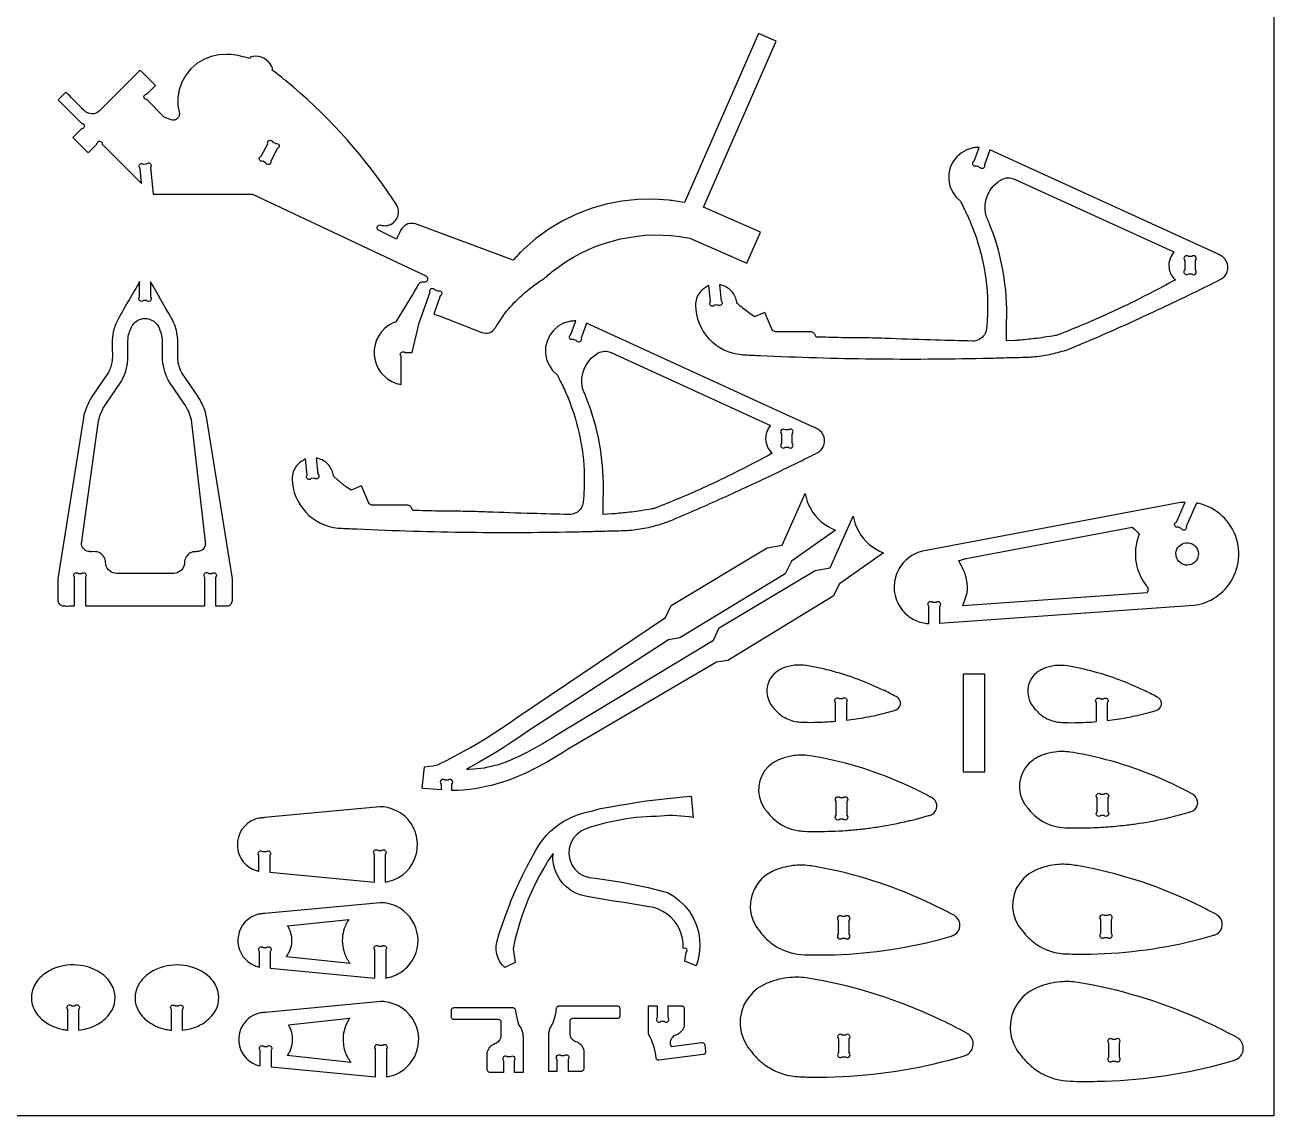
# Model space of a CAD drawing. Extents: x -4.3 to 32, y 14.1 to 33.8.
# Drawn here: x 17.6 to 31.98, y 14.14 to 26.69 of the extents above; entities that cross this region are included whole.
import ezdxf

# ---------------------------------------------------------------- set-up
doc = ezdxf.new("R2010")
doc.units = 0
doc.header["$MEASUREMENT"] = 0
doc.layers.get('0').update_dxf_attribs({"linetype": 'CONTINUOUS'})
doc.layers.add('SECTIONCUTEDGES', color=18, linetype='CONTINUOUS')

msp = doc.modelspace()

# ---------------------------------------------------------------- linework, layer by layer
msp.add_lwpolyline([(31.975, 33.787), (31.975, 14.136), (-4.279, 14.136), (-4.279, 33.787)], close=True)
for points in [[(26.43, 21.873), (26.43, 21.984, 1), (26.386, 22.028), (26.349, 22.028, 1), (26.305, 21.984), (26.305, 21.873, 1), (26.349, 21.829), (26.386, 21.829, 1)], [(29.979, 16.396), (29.979, 16.236, 1), (30.023, 16.191), (30.06, 16.191, 1), (30.104, 16.236), (30.104, 16.396, 1), (30.06, 16.441), (30.023, 16.441, 1)]]:
    msp.add_lwpolyline(points, format="xyb", close=True)
at = {"layer": 'SECTIONCUTEDGES'}
for points in [[(17.981, 25.826), (18.25, 25.556, 0.085935), (18.255, 25.555, -0.186336), (18.273, 25.547, -0.284949), (18.28, 25.514, -0.285005), (18.254, 25.494, -0.066617), (18.252, 25.494, 0.145235), (18.25, 25.494), (18.15, 25.394), (18.325, 25.218), (18.425, 25.318, 0.08601), (18.426, 25.323, -0.186349), (18.435, 25.341, -0.284949), (18.467, 25.348, -0.285005), (18.487, 25.321, -0.066648), (18.487, 25.32, 0.145329), (18.487, 25.318), (18.941, 24.864), (18.923, 25.038, 0.079593), (18.92, 25.043, -0.210465), (18.912, 25.064, -0.269976), (18.929, 25.09, -0.269963), (18.96, 25.088, -0.065724), (18.961, 25.087, 0.145463), (18.963, 25.087), (18.995, 25.09, 0.079701), (18.999, 25.093, -0.210484), (19.02, 25.101, -0.269976), (19.047, 25.084, -0.269963), (19.045, 25.053, -0.065769), (19.044, 25.052, 0.145601), (19.043, 25.05), (19.075, 24.742), (20.217, 24.742), (22.211, 23.801, -0.168887), (22.23, 23.78, -0.362921), (22.218, 23.735, -0.089504), (22.206, 23.73, -0.079719), (22.192, 23.728, 0.015746), (22.173, 23.729, 0.104795), (22.153, 23.725, 0.167951), (22.121, 23.696, -0.009744), (22.037, 23.549), (21.865, 23.271, -0.104608), (21.859, 23.268, 0.035992), (21.836, 23.26, 0.3096), (21.617, 22.898, 0.310426), (21.875, 22.564, 0.017896), (21.896, 22.558, 0.01187), (21.928, 22.551), (21.928, 22.875, 0.08601), (21.925, 22.879, -0.186349), (21.918, 22.898, -0.284949), (21.937, 22.925, -0.285005), (21.969, 22.921, -0.066648), (21.97, 22.92, 0.145329), (21.972, 22.919), (22.053, 22.919), (22.137, 23.262), (22.261, 23.612, 0.086002), (22.26, 23.617, -0.186347), (22.26, 23.637, -0.284949), (22.287, 23.657, -0.285005), (22.316, 23.642, -0.066644), (22.317, 23.641, 0.145319), (22.318, 23.639), (22.352, 23.627, 0.08601), (22.357, 23.628, -0.186349), (22.377, 23.628, -0.284949), (22.397, 23.602, -0.285005), (22.382, 23.572, -0.066648), (22.38, 23.571, 0.145329), (22.379, 23.571), (22.305, 23.362, -0.0051), (22.355, 23.346, -0.011435), (22.377, 23.338), (22.855, 23.15, 0.161502), (22.94, 23.147, 0.169689), (23.006, 23.195, 0.018768), (23.029, 23.23, -0.030198), (23.123, 23.368, -0.042786), (23.294, 23.556, -0.036783), (23.526, 23.74, -0.013895), (23.551, 23.756, 0.025116), (23.575, 23.772, 0.025774), (23.607, 23.799, -0.018155), (23.667, 23.85, -0.204103), (25.133, 24.255), (25.252, 24.236), (25.909, 23.948), (26.066, 24.305), (25.408, 24.593), (26.243, 26.501), (26.043, 26.588), (25.189, 24.644, -0.002171), (25.046, 24.667, 0.013028), (25.01, 24.672), (24.829, 24.684), (24.647, 24.681), (24.467, 24.661), (24.289, 24.626), (24.115, 24.576), (23.945, 24.511), (23.782, 24.431), (23.627, 24.338), (23.48, 24.231), (23.343, 24.113, 0.013028), (23.317, 24.087, -0.002171), (23.217, 23.982), (22.094, 24.398, 0.161142), (22.004, 24.398, 0.167596), (21.936, 24.346, 0.03262), (21.922, 24.322, -0.002417), (21.874, 24.224), (21.66, 24.332, -0.162704), (21.651, 24.346, -0.252017), (21.66, 24.377, -0.283369), (21.693, 24.385, 0.098494), (21.755, 24.379, 0.501374), (21.887, 24.595, 0.048434), (21.874, 24.62, 0.007698), (21.775, 24.768, 0.069513), (20.602, 26.044, 0.005338), (20.496, 26.129, 0.010401), (20.441, 26.17, -0.035073), (20.446, 26.18, 0.136057), (20.448, 26.185, 0.100505), (20.447, 26.189, 0.016455), (20.438, 26.21, 0.341491), (20.219, 26.324, 0.016455), (20.196, 26.319, 0.112005), (20.193, 26.317, 0.134653), (20.191, 26.314, -0.022312), (20.185, 26.3, 0.028235), (20.079, 26.329, 0.028606), (19.972, 26.346, 0.006314), (19.938, 26.348, 0.013802), (19.923, 26.349), (19.831, 26.345), (19.741, 26.326), (19.655, 26.292), (19.577, 26.243), (19.507, 26.183), (19.45, 26.111), (19.405, 26.03), (19.374, 25.943), (19.359, 25.852), (19.359, 25.76), (19.375, 25.67, -0.120312), (19.368, 25.635, -0.115005), (19.345, 25.606, -0.125142), (19.315, 25.593, -0.119875), (19.281, 25.595), (19.201, 25.626), (18.999, 25.829, 0.086265), (18.994, 25.831, -0.186392), (18.976, 25.839, -0.284949), (18.97, 25.871, -0.285005), (18.996, 25.892, -0.066753), (18.998, 25.892, 0.145652), (18.999, 25.892), (19.1, 25.992), (18.925, 26.168), (18.457, 25.7, -0.145804), (18.389, 25.666, -0.210214), (18.296, 25.689, -0.016381), (18.292, 25.693, -0.008191), (18.284, 25.7, -0.009829), (18.24, 25.742, 0.001638), (18.07, 25.914)], [(20.451, 25.34), (20.484, 25.323, -1), (20.502, 25.264), (20.428, 25.121, -1), (20.368, 25.103), (20.336, 25.12, -1), (20.317, 25.179), (20.392, 25.321, -1)], [(28.703, 25.251), (28.642, 25.08, 0.08601), (28.643, 25.075, -0.186349), (28.643, 25.055, -0.284949), (28.617, 25.035, -0.285005), (28.587, 25.05, -0.066647), (28.586, 25.052, 0.145329), (28.586, 25.053), (28.551, 25.065, 0.08601), (28.546, 25.064, -0.186349), (28.526, 25.064, -0.284949), (28.507, 25.091, -0.285005), (28.521, 25.12, -0.066648), (28.523, 25.121, 0.14533), (28.524, 25.122), (28.58, 25.279, -0.009124), (28.533, 25.276, 0.035207), (28.509, 25.273), (28.44, 25.251), (28.377, 25.216), (28.323, 25.169), (28.28, 25.112), (28.249, 25.046), (28.233, 24.976), (28.232, 24.905), (28.245, 24.834), (28.273, 24.768), (28.314, 24.709), (28.366, 24.659, -0.066761), (28.372, 24.648, 0.023228), (28.382, 24.626, 0.00512), (28.423, 24.543, -0.014428), (28.463, 24.458, -0.05613), (28.634, 23.908, -0.057387), (28.677, 23.346, -0.014084), (28.666, 23.195, -0.122169), (28.641, 23.122, -0.258679), (28.503, 23.051, -0.000991), (28.08, 23.062, -0.003047), (27.564, 23.079, 0.006155), (27.285, 23.087, 0.003714), (27.143, 23.088, -0.004918), (27.001, 23.09, -0.002398), (26.852, 23.093, 0.000799), (26.704, 23.097, 0.028598), (26.692, 23.125, 0.161536), (26.666, 23.151, 0.057098), (26.654, 23.155, 0.047308), (26.639, 23.157), (26.24, 23.157, -0.081624), (26.221, 23.163, -0.074835), (26.202, 23.175, -0.020482), (26.199, 23.178, -0.045194), (26.197, 23.18), (26.114, 23.381), (25.994, 23.331), (25.941, 23.367, -0.013865), (25.881, 23.414, -0.012477), (25.816, 23.468, 0.009145), (25.797, 23.485, -0.096768), (25.792, 23.49, -0.120073), (25.791, 23.497, 0.047499), (25.789, 23.511, 0.141524), (25.727, 23.629, 0.141524), (25.612, 23.695, 0.016567), (25.603, 23.697, -0.005522), (25.593, 23.698), (25.612, 23.515, 0.079593), (25.615, 23.511, -0.210465), (25.623, 23.49, -0.269976), (25.606, 23.463, -0.269963), (25.575, 23.465, -0.065724), (25.574, 23.466, 0.145463), (25.572, 23.467), (25.536, 23.463, 0.08601), (25.532, 23.46, -0.186349), (25.514, 23.452, -0.284949), (25.485, 23.467, -0.285005), (25.486, 23.5, -0.066648), (25.487, 23.501, 0.145329), (25.488, 23.503), (25.468, 23.692, 0.004185), (25.414, 23.655, 0.073254), (25.367, 23.611, 0.086359), (25.329, 23.541, 0.085895), (25.316, 23.462, 0.185891), (25.471, 23.078, 0.184789), (25.845, 22.895, 0.011293), (25.888, 22.892, -0.000025), (26.062, 22.884, 0.008067), (27.355, 22.847, 0.008217), (28.624, 22.853, 0.002829), (28.821, 22.858, -0.003431), (29.018, 22.863, 0.003607), (29.136, 22.866, 0.010952), (29.175, 22.868, 0.027349), (29.368, 22.893, 0.02735), (29.558, 22.94, 0.005477), (29.608, 22.956, 0.010711), (29.633, 22.964), (29.886, 23.072, 0.007095), (30.545, 23.367, 0.006478), (31.259, 23.71, 0.004958), (31.365, 23.764, 0.090397), (31.406, 23.795, 0.435157), (31.385, 24.019, 0.037419), (31.368, 24.031, 0.014223), (31.318, 24.057)], [(28.897, 23.052, 0.001819), (28.897, 23.151, -0.005457), (28.897, 23.25, -0.002886), (28.899, 23.333, 0.011204), (28.899, 23.417, 0.052143), (28.828, 23.995, 0.039562), (28.701, 24.397, 0.012267), (28.677, 24.452, -0.029577), (28.665, 24.482, -0.04675), (28.653, 24.534, -0.071998), (28.655, 24.644, -0.130192), (28.732, 24.819, -0.098727), (28.839, 24.909, -0.115272), (28.911, 24.929, -0.115868), (28.984, 24.915, -0.017826), (28.99, 24.912, 0.011527), (28.996, 24.909), (30.823, 24.076, 0.086005), (30.779, 24.001, 0.126445), (30.767, 23.892, 0.074265), (30.785, 23.828, 0.074279), (30.822, 23.772, 0.020408), (30.831, 23.764, -0.006802), (30.84, 23.755, -0.004642), (30.545, 23.599, -0.012634), (30.084, 23.374, -0.006479), (29.838, 23.265, -0.005939), (29.566, 23.153, 0.001973), (29.496, 23.125, -0.028047), (29.478, 23.119, -0.026718), (29.457, 23.114, -0.004531), (29.33, 23.094, -0.00906), (29.22, 23.079, -0.005336), (29.032, 23.06, -0.019134), (29.012, 23.059, -0.021054), (28.995, 23.059)], [(31.028, 24.023), (30.991, 24.023, 1), (30.947, 23.979), (30.947, 23.868, 1), (30.991, 23.824), (31.028, 23.824, 1), (31.072, 23.868), (31.072, 23.979, 1)], [(19.043, 23.734), (19.043, 23.56, 0.08601), (19.046, 23.556, -0.186349), (19.052, 23.537, -0.284949), (19.034, 23.51, -0.285005), (19.001, 23.514, -0.066648), (19, 23.515, 0.145329), (18.999, 23.516), (18.962, 23.516, 0.08601), (18.958, 23.514, -0.186349), (18.939, 23.507, -0.284949), (18.912, 23.525, -0.285005), (18.916, 23.558, -0.066648), (18.917, 23.559, 0.145329), (18.918, 23.56), (18.918, 23.735, -0.001265), (18.798, 23.527, 0.003794), (18.678, 23.32, 0.058244), (18.623, 23.19, 0.063092), (18.603, 23.061, 0.016618), (18.604, 22.908, -0.039019), (18.6, 22.825, -0.08946), (18.559, 22.691, -0.007435), (18.557, 22.687, -0.011972), (18.556, 22.685), (18.379, 22.427, 0.048899), (18.309, 22.297, 0.053441), (18.27, 22.168), (17.976, 20.316), (17.977, 20.06, 0.185957), (17.996, 20.022, 0.172664), (18.039, 20.004, 0.016956), (18.084, 20.003, -0.004396), (18.168, 20.004), (18.168, 20.333, 0.079593), (18.165, 20.338, -0.210465), (18.159, 20.36, -0.269976), (18.179, 20.384, -0.269963), (18.21, 20.38, -0.065724), (18.211, 20.378, 0.145463), (18.212, 20.377), (18.249, 20.377, 0.079593), (18.254, 20.38, -0.210465), (18.275, 20.386, -0.269976), (18.3, 20.367, -0.269963), (18.295, 20.336, -0.065724), (18.294, 20.335, 0.145463), (18.293, 20.333), (18.293, 20.004), (19.668, 20.004), (19.668, 20.333, 0.08601), (19.666, 20.338, -0.186349), (19.659, 20.356, -0.284949), (19.677, 20.384, -0.285005), (19.71, 20.38, -0.066648), (19.711, 20.378, 0.145329), (19.712, 20.377), (19.749, 20.377, 0.079593), (19.754, 20.38, -0.210465), (19.775, 20.386, -0.269976), (19.8, 20.367, -0.269963), (19.795, 20.336, -0.065724), (19.794, 20.335, 0.145463), (19.793, 20.333), (19.793, 20.004), (19.929, 20.004, 0.185813), (19.967, 20.024, 0.172664), (19.985, 20.066), (19.985, 20.317), (19.687, 22.181, 0.048631), (19.658, 22.281, 0.053476), (19.581, 22.427), (19.404, 22.685, -0.042369), (19.387, 22.718, -0.05136), (19.363, 22.802, -0.022282), (19.359, 22.834, -0.018567), (19.357, 22.872, -0.006146), (19.356, 23.042, 0.052443), (19.346, 23.151, 0.080341), (19.284, 23.315, 0.0006)], [(18.27, 20.665, -0.187835), (18.25, 20.729, -0.028282), (18.253, 20.752, 0.010555), (18.256, 20.775), (18.446, 22.132, -0.055767), (18.474, 22.227, -0.048899), (18.528, 22.326), (18.709, 22.591, 0.039283), (18.736, 22.644, 0.054551), (18.774, 22.77, 0.021912), (18.78, 22.816, 0.018988), (18.783, 22.869, 0.00723), (18.783, 23.042, -0.03342), (18.785, 23.085, -0.101204), (18.832, 23.226, -0.223836), (18.951, 23.309, -0.159962), (19.056, 23.293, -0.155534), (19.134, 23.217, -0.055982), (19.165, 23.137, -0.058348), (19.177, 23.055, -0.012826), (19.178, 22.962, 0.009225), (19.177, 22.869, 0.056267), (19.195, 22.732, 0.058965), (19.241, 22.609, 0.007426), (19.247, 22.598, 0.011972), (19.251, 22.591), (19.432, 22.326, -0.04427), (19.48, 22.239, -0.04711), (19.51, 22.15, -0.004249), (19.511, 22.147, -0.011983), (19.511, 22.145), (19.668, 20.775, -0.002653), (19.674, 20.73, -0.124044), (19.669, 20.689, -0.265958), (19.597, 20.631, -0.032026), (19.553, 20.627, 0.095423), (19.511, 20.618, 0.129798), (19.46, 20.578, 0.129739), (19.436, 20.519, 0.026744), (19.435, 20.495, -0.059933), (19.431, 20.471, -0.165101), (19.388, 20.406, -0.156708), (19.311, 20.378), (18.651, 20.378, -0.145829), (18.578, 20.402, -0.209993), (18.527, 20.487, -0.017729), (18.524, 20.518, 0.079747), (18.517, 20.549, 0.142824), (18.474, 20.604, 0.142126), (18.408, 20.628, 0.022063), (18.368, 20.628, -0.046173), (18.328, 20.631, -0.187835)], [(24.061, 23.256), (24, 23.085, 0.08601), (24.001, 23.08, -0.186349), (24.001, 23.06, -0.284949), (23.975, 23.04, -0.285005), (23.945, 23.055, -0.066647), (23.945, 23.057, 0.145329), (23.944, 23.058), (23.909, 23.07, 0.08601), (23.904, 23.069, -0.186349), (23.885, 23.069, -0.284949), (23.865, 23.096, -0.285005), (23.879, 23.125, -0.066648), (23.881, 23.126, 0.14533), (23.882, 23.127), (23.938, 23.284, -0.009124), (23.891, 23.281, 0.035207), (23.867, 23.278), (23.798, 23.256), (23.735, 23.221), (23.681, 23.174), (23.638, 23.117), (23.607, 23.051), (23.591, 22.981), (23.59, 22.91), (23.603, 22.839), (23.631, 22.773), (23.672, 22.714), (23.724, 22.664, -0.066761), (23.73, 22.653, 0.023228), (23.74, 22.631, 0.00512), (23.781, 22.548, -0.014428), (23.821, 22.463, -0.048624), (23.977, 21.986, -0.049876), (24.036, 21.501, -0.030084), (24.024, 21.199, -0.121138), (23.999, 21.127, -0.258679), (23.861, 21.056, -0.000991), (23.438, 21.067, -0.003047), (22.922, 21.084, 0.006155), (22.643, 21.092, 0.003714), (22.501, 21.093, -0.004918), (22.359, 21.095, -0.002398), (22.21, 21.098, 0.000799), (22.062, 21.102, 0.028598), (22.05, 21.13, 0.161536), (22.024, 21.156, 0.057098), (22.012, 21.16, 0.047308), (21.997, 21.162), (21.598, 21.162, -0.081624), (21.579, 21.168, -0.074835), (21.56, 21.18, -0.020482), (21.557, 21.183, -0.045194), (21.555, 21.185), (21.472, 21.386), (21.352, 21.336), (21.299, 21.372, -0.011091), (21.248, 21.411, -0.011091), (21.198, 21.452), (21.15, 21.495, -0.121972), (21.149, 21.502, 0.047985), (21.147, 21.516, 0.141524), (21.085, 21.634, 0.141524), (20.97, 21.7, 0.016567), (20.961, 21.702, -0.005522), (20.951, 21.703), (20.97, 21.52, 0.079593), (20.973, 21.516, -0.210465), (20.981, 21.495, -0.269976), (20.964, 21.468, -0.269963), (20.933, 21.47, -0.065724), (20.932, 21.471, 0.145463), (20.93, 21.472), (20.894, 21.468, 0.08601), (20.89, 21.465, -0.186349), (20.872, 21.457, -0.284949), (20.843, 21.472, -0.285005), (20.844, 21.505, -0.066648), (20.845, 21.506, 0.145329), (20.846, 21.508), (20.826, 21.697, 0.004185), (20.772, 21.66, 0.073254), (20.725, 21.616, 0.086359), (20.687, 21.546, 0.085895), (20.674, 21.467, 0.185891), (20.829, 21.083, 0.184789), (21.203, 20.9, 0.011293), (21.246, 20.897, -0.000025), (21.42, 20.889, 0.008067), (22.713, 20.852, 0.008217), (23.982, 20.858, 0.002829), (24.179, 20.863, -0.003431), (24.376, 20.868, 0.003607), (24.494, 20.871, 0.010952), (24.533, 20.873, 0.027349), (24.726, 20.898, 0.02735), (24.916, 20.945, 0.027608), (25.054, 20.995, 0.001457), (25.37, 21.132, 0.006478), (25.966, 21.401, 0.005861), (26.617, 21.715, 0.004958), (26.723, 21.769, 0.090397), (26.764, 21.8, 0.435157), (26.743, 22.024, 0.037419), (26.726, 22.036, 0.014223), (26.676, 22.062)], [(24.255, 21.057, 0.001819), (24.255, 21.156, -0.005457), (24.255, 21.255, -0.002886), (24.257, 21.338, 0.011204), (24.257, 21.422, 0.047407), (24.198, 21.938, 0.04637), (24.041, 22.445, 0.01538), (24.032, 22.466, -0.033729), (24.023, 22.487, -0.046038), (24.012, 22.532, -0.033905), (24.008, 22.595, -0.09514), (24.033, 22.726, -0.171112), (24.197, 22.914, -0.11859), (24.268, 22.934, -0.115868), (24.342, 22.92, -0.017826), (24.348, 22.917, 0.011527), (24.354, 22.914), (26.181, 22.081, 0.037617), (26.15, 22.036, 0.075158), (26.129, 21.983, 0.125786), (26.132, 21.868, 0.125822), (26.189, 21.769, 0.01533), (26.193, 21.764, -0.00511), (26.198, 21.76, -0.004642), (25.904, 21.604, -0.012634), (25.442, 21.379, -0.006479), (25.196, 21.27, -0.005939), (24.924, 21.158, 0.001973), (24.854, 21.13, -0.028047), (24.836, 21.124, -0.026718), (24.815, 21.119, -0.004531), (24.688, 21.099, -0.00906), (24.578, 21.084, -0.005336), (24.39, 21.065, -0.019134), (24.37, 21.064, -0.021054), (24.353, 21.064)], [(22.171, 17.906), (22.195, 18.154), (22.245, 18.159), (22.295, 18.166), (22.345, 18.174), (22.356, 18.18), (22.45, 18.226), (22.543, 18.275), (22.635, 18.325), (22.727, 18.376), (22.817, 18.429), (22.907, 18.484), (22.996, 18.54), (23.083, 18.597), (23.17, 18.657), (23.256, 18.717), (24.969, 19.869), (25.036, 20.009), (26.143, 20.673), (26.315, 20.701), (26.579, 21.298), (26.589, 21.251), (26.603, 21.206), (26.621, 21.161), (26.643, 21.119), (26.668, 21.078), (26.697, 21.04), (26.729, 21.005), (26.764, 20.972), (26.802, 20.943), (26.842, 20.917), (26.884, 20.894), (26.928, 20.875), (26.421, 20.518), (26.35, 20.375), (25.137, 19.636), (25.005, 19.614), (23.374, 18.556), (23.282, 18.492), (23.193, 18.431), (23.102, 18.373), (23.011, 18.315), (22.918, 18.26), (22.825, 18.206), (22.73, 18.153), (22.679, 18.126), (22.718, 18.127), (22.761, 18.129), (22.803, 18.132), (22.845, 18.137), (22.886, 18.143), (22.928, 18.151), (22.969, 18.16), (23.01, 18.17), (23.051, 18.181), (23.091, 18.194), (23.131, 18.208), (23.17, 18.224), (23.176, 18.227), (23.231, 18.251), (23.286, 18.276), (23.34, 18.303), (23.393, 18.33), (23.447, 18.358), (23.499, 18.387), (23.552, 18.417), (23.603, 18.448), (23.654, 18.48), (23.705, 18.512), (25.522, 19.609), (25.589, 19.75), (26.695, 20.413), (26.867, 20.441), (27.131, 21.038), (27.141, 20.992), (27.155, 20.946), (27.173, 20.902), (27.195, 20.859), (27.22, 20.819), (27.249, 20.781), (27.281, 20.745), (27.316, 20.712), (27.354, 20.683), (27.394, 20.657), (27.436, 20.634), (27.48, 20.616), (26.973, 20.259), (26.902, 20.115), (25.689, 19.377), (25.558, 19.355), (23.843, 18.351), (23.785, 18.314), (23.728, 18.279), (23.671, 18.245), (23.614, 18.212), (23.555, 18.18), (23.496, 18.148), (23.437, 18.118), (23.377, 18.089), (23.317, 18.061), (23.277, 18.044), (23.216, 18.019), (23.155, 17.996), (23.093, 17.975), (23.031, 17.956), (22.967, 17.939), (22.904, 17.925), (22.839, 17.912), (22.775, 17.901), (22.71, 17.893), (22.645, 17.886), (22.58, 17.882), (22.514, 17.879), (22.513, 17.88), (22.513, 17.955, 1), (22.469, 17.999), (22.432, 17.999, 1), (22.388, 17.955), (22.388, 17.888), (22.291, 17.895), (22.18, 17.905)], [(28.001, 19.8), (28.001, 20.002, 0.08601), (27.999, 20.006, -0.186349), (27.992, 20.025, -0.284949), (28.01, 20.053, -0.285005), (28.043, 20.049, -0.066648), (28.044, 20.047, 0.145329), (28.045, 20.046), (28.082, 20.046, 0.079593), (28.087, 20.049, -0.210465), (28.108, 20.055, -0.269976), (28.133, 20.036, -0.269963), (28.128, 20.004, -0.065724), (28.127, 20.003, 0.145463), (28.126, 20.002), (28.126, 19.807), (31.051, 20.011, 0.064499), (31.187, 20.044, 0.11269), (31.409, 20.194, 0.26871), (31.544, 20.776, 0.268886), (31.107, 21.183, 0.009244), (31.095, 21.185, -0.003081), (31.084, 21.187), (30.966, 20.918, 0.08601), (30.966, 20.913, -0.186349), (30.965, 20.894, -0.284949), (30.937, 20.876, -0.285005), (30.909, 20.892, -0.066648), (30.908, 20.894, 0.145329), (30.908, 20.895), (30.874, 20.91, 0.08601), (30.869, 20.909, -0.186349), (30.849, 20.911, -0.284949), (30.831, 20.939, -0.285005), (30.848, 20.967, -0.066648), (30.85, 20.967, 0.145329), (30.851, 20.968), (30.951, 21.197, 0.007419), (30.916, 21.194, 0.015637), (30.899, 21.192), (27.931, 20.634, 0.213773), (27.655, 20.425, 0.112076), (27.603, 20.24, 0.072907), (27.614, 20.124, 0.130867), (27.718, 19.931, 0.087354), (27.836, 19.844, 0.087328), (27.977, 19.802, 0.008463), (27.989, 19.801, -0.002821)], [(28.392, 20.004), (28.44, 20.143, 0.033242), (28.444, 20.164, 0.018338), (28.447, 20.204, 0.037378), (28.446, 20.237, 0.017912), (28.437, 20.304, 0.022888), (28.425, 20.357, 0.034926), (28.413, 20.391, 0.01324), (28.381, 20.458, -0.004413), (28.348, 20.525, 0.006445), (28.389, 20.538, -0.019338), (28.431, 20.55), (30.342, 20.91), (30.365, 20.891, -0.018379), (30.386, 20.871, -0.018378), (30.406, 20.849), (30.424, 20.826), (30.408, 20.783, 0.139305), (30.397, 20.458, 0.102133), (30.502, 20.24, 0.033661), (30.514, 20.226, -0.097619), (30.52, 20.218, -0.082482), (30.522, 20.21, -0.025939), (30.522, 20.185, -0.02594), (30.521, 20.174, -0.012951), (30.517, 20.153)], [(30.847, 20.611, -0.860276), (31.101, 20.631, -0.859535), (30.864, 20.537, -0.075538), (30.85, 20.573, -0.075109)], [(26.928, 18.677), (26.928, 18.894, 0.08601), (26.925, 18.898, -0.186349), (26.919, 18.917, -0.284949), (26.937, 18.944, -0.285005), (26.97, 18.94, -0.066648), (26.971, 18.939, 0.145329), (26.972, 18.938), (27.009, 18.938, 0.08601), (27.013, 18.941, -0.186349), (27.031, 18.947, -0.284949), (27.059, 18.929, -0.285005), (27.055, 18.896, -0.066648), (27.054, 18.895, 0.145329), (27.053, 18.894), (27.053, 18.689, 0.01908), (27.277, 18.723, 0.017443), (27.518, 18.777), (27.606, 18.802, -0.038389), (27.623, 18.807, 0.080703), (27.639, 18.815, 0.501374), (27.648, 18.945, 0.054447), (27.627, 18.96, 0.011126), (27.47, 19.039, 0.045142), (26.903, 19.25, 0.025718), (26.594, 19.317, 0.068137), (26.454, 19.321, 0.069566), (26.322, 19.287, 0.072806), (26.239, 19.239, 0.110709), (26.165, 19.146), (26.148, 19.101), (26.139, 19.055), (26.138, 19.007), (26.144, 18.96), (26.159, 18.915), (26.181, 18.873, 0.021357), (26.195, 18.854, 0.014133), (26.23, 18.811, 0.103358), (26.362, 18.709, 0.100305), (26.529, 18.667, 0.015529), (26.685, 18.665, 0.017374)], [(29.931, 18.673), (29.931, 18.89, 0.08601), (29.928, 18.895, -0.186349), (29.922, 18.913, -0.284949), (29.94, 18.941, -0.285005), (29.973, 18.937, -0.066648), (29.974, 18.936, 0.145329), (29.975, 18.935), (30.012, 18.935, 0.08601), (30.016, 18.937, -0.186349), (30.035, 18.944, -0.284949), (30.062, 18.926, -0.285005), (30.058, 18.893, -0.066648), (30.057, 18.892, 0.145329), (30.056, 18.89), (30.056, 18.686, 0.01908), (30.28, 18.719, 0.017443), (30.521, 18.774), (30.609, 18.798, -0.038389), (30.626, 18.804, 0.080703), (30.642, 18.811, 0.501374), (30.651, 18.942, 0.054447), (30.63, 18.956, 0.011126), (30.473, 19.035, 0.045142), (29.906, 19.246, 0.025718), (29.597, 19.313, 0.068137), (29.457, 19.317, 0.069566), (29.325, 19.284, 0.072806), (29.242, 19.235, 0.110709), (29.168, 19.142), (29.151, 19.098), (29.142, 19.051), (29.141, 19.004), (29.148, 18.957), (29.162, 18.911), (29.184, 18.869, 0.021357), (29.198, 18.85, 0.014133), (29.233, 18.807, 0.103358), (29.365, 18.706, 0.100305), (29.532, 18.664, 0.015529), (29.688, 18.661, 0.017374)], [(26.291, 17.496, 0.065635), (26.419, 17.437, 0.062601), (26.565, 17.412, 0.012318), (26.717, 17.409, 0.017265), (27.049, 17.421, 0.006228), (27.106, 17.426, 0.002281), (27.263, 17.441, 0.012938), (27.423, 17.463, 0.018394), (27.766, 17.53, 0.00332), (27.825, 17.544, 0.00332), (27.884, 17.559), (28, 17.591, -0.044724), (28.016, 17.597, 0.087071), (28.045, 17.609, 0.501374), (28.057, 17.783, 0.052991), (28.034, 17.799, 0.012578), (27.82, 17.908, 0.062543), (26.773, 18.256, 0.01309), (26.628, 18.281, 0.069731), (26.45, 18.282, 0.049289), (26.317, 18.25, 0.034019), (26.257, 18.225, 0.017944), (26.217, 18.203, 0.01715), (26.202, 18.194), (26.154, 18.153), (26.112, 18.105), (26.08, 18.05), (26.057, 17.991), (26.045, 17.929), (26.043, 17.865), (26.052, 17.803), (26.072, 17.742), (26.101, 17.686, 0.030734), (26.12, 17.661, -0.007019), (26.14, 17.636, 0.03989), (26.215, 17.554, 0.046849)], [(29.33, 17.516, 0.113994), (29.572, 17.452, 0.012132), (29.81, 17.451, 0.014603), (30.04, 17.461, 0.007186), (30.266, 17.482, 0.012938), (30.426, 17.503, 0.018394), (30.769, 17.57, 0.00332), (30.828, 17.585, 0.00332), (30.886, 17.6), (31.003, 17.632, -0.044724), (31.019, 17.637, 0.087071), (31.048, 17.649, 0.501374), (31.059, 17.823, 0.052991), (31.037, 17.839, 0.012578), (30.822, 17.948, 0.062543), (29.775, 18.297, 0.01309), (29.63, 18.322, 0.069731), (29.453, 18.323, 0.049289), (29.319, 18.291, 0.034019), (29.26, 18.266, 0.017944), (29.22, 18.244, 0.01715), (29.205, 18.234), (29.156, 18.194), (29.115, 18.145), (29.083, 18.091), (29.06, 18.032), (29.047, 17.969), (29.046, 17.906), (29.055, 17.843), (29.074, 17.783), (29.104, 17.727, 0.030734), (29.123, 17.701, -0.007019), (29.143, 17.676, 0.03239), (29.204, 17.607, 0.073161)], [(30.063, 17.796), (30.063, 17.635, -1), (30.019, 17.591), (29.982, 17.591, -1), (29.938, 17.635), (29.938, 17.796, -1), (29.982, 17.84), (30.019, 17.84, -1)], [(20.291, 16.952), (20.291, 17.132, 0.079565), (20.288, 17.137, -0.21046), (20.282, 17.159, -0.269976), (20.302, 17.183, -0.269963), (20.333, 17.179, -0.065712), (20.334, 17.177, 0.145427), (20.335, 17.177), (20.372, 17.177, 0.08601), (20.376, 17.179, -0.186349), (20.395, 17.186, -0.284949), (20.422, 17.168, -0.285005), (20.418, 17.135, -0.066648), (20.417, 17.134, 0.145329), (20.416, 17.132), (20.416, 16.941), (21.62, 16.826), (21.62, 17.146, 0.086027), (21.617, 17.15, -0.186352), (21.611, 17.169, -0.284949), (21.629, 17.197, -0.285005), (21.661, 17.193, -0.066655), (21.663, 17.191, 0.145351), (21.664, 17.19), (21.701, 17.19, 0.079575), (21.705, 17.193, -0.210462), (21.727, 17.199, -0.269976), (21.752, 17.18, -0.269963), (21.747, 17.148, -0.065717), (21.746, 17.147, 0.145441), (21.745, 17.146), (21.745, 16.826, 0.058887), (21.858, 16.86, 0.065177), (21.95, 16.914, 0.240046), (22.115, 17.272, 0.12491), (22.053, 17.483, 0.102014), (21.941, 17.607, 0.130819), (21.723, 17.691, 0.015031), (21.698, 17.692, 0.020693), (21.681, 17.693), (20.354, 17.568, 0.017857), (20.306, 17.564, 0.060909), (20.24, 17.547, 0.314705), (20.043, 17.251, 0.162733), (20.111, 17.061, 0.077301), (20.178, 17, 0.074747), (20.262, 16.959, 0.017668), (20.277, 16.955, -0.005889)], [(23.092, 15.874), (23.065, 15.911), (23.044, 15.953), (23.03, 15.997), (23.022, 16.042), (23.021, 16.089), (23.028, 16.135), (23.058, 16.234), (23.09, 16.333), (23.125, 16.431), (23.162, 16.529), (23.2, 16.625), (23.241, 16.721), (23.284, 16.816), (23.329, 16.91), (23.375, 17.003), (23.424, 17.095), (23.475, 17.186), (23.528, 17.276), (23.565, 17.324), (23.605, 17.369), (23.649, 17.412), (23.695, 17.452), (23.744, 17.489), (23.794, 17.522), (23.848, 17.552), (23.902, 17.579), (23.959, 17.602), (24.017, 17.621), (24.076, 17.636), (24.136, 17.647), (24.18, 17.66), (24.224, 17.672), (24.269, 17.681), (24.314, 17.689), (24.338, 17.692), (24.442, 17.711), (24.545, 17.728), (24.649, 17.745), (24.752, 17.76), (24.856, 17.774), (24.96, 17.786), (25.065, 17.798), (25.169, 17.809), (25.265, 17.817), (25.289, 17.569), (25.242, 17.576), (25.195, 17.582), (25.148, 17.587), (25.101, 17.59), (25.054, 17.592), (25.007, 17.592), (24.96, 17.59), (24.912, 17.587), (24.865, 17.583), (24.807, 17.581), (24.749, 17.578), (24.691, 17.574), (24.633, 17.568), (24.575, 17.561), (24.517, 17.553), (24.459, 17.544), (24.402, 17.533), (24.345, 17.521), (24.288, 17.508), (24.232, 17.493), (24.176, 17.478), (24.12, 17.461), (24.064, 17.443), (24.005, 17.417), (23.953, 17.38), (23.911, 17.332), (23.88, 17.276), (23.862, 17.214), (23.858, 17.15), (23.868, 17.087), (23.892, 17.027), (23.928, 16.975), (23.975, 16.931), (24.03, 16.899), (24.091, 16.879), (24.167, 16.87), (24.243, 16.861), (24.319, 16.85), (24.395, 16.838), (24.47, 16.825), (24.545, 16.811), (24.62, 16.796), (24.695, 16.78), (24.77, 16.763), (24.844, 16.745), (24.918, 16.726), (24.992, 16.706), (25.065, 16.664), (25.133, 16.613), (25.193, 16.553), (25.246, 16.487), (25.29, 16.415), (25.324, 16.337), (25.349, 16.256), (25.363, 16.173), (25.367, 16.088), (25.36, 16.004), (25.343, 15.921), (25.324, 15.865), (25.195, 15.918), (25.208, 16.018, 1), (25.181, 16.064), (25.176, 16.066), (25.175, 16.123), (25.167, 16.178), (25.153, 16.233), (25.131, 16.285), (25.104, 16.335), (25.071, 16.381), (25.033, 16.422), (24.99, 16.458), (24.942, 16.489), (24.892, 16.514), (24.838, 16.533), (24.811, 16.539), (24.779, 16.543), (24.494, 16.592), (24.373, 16.608), (24.11, 16.655), (24.049, 16.663), (23.989, 16.679), (23.932, 16.703), (23.879, 16.733), (23.831, 16.771), (23.787, 16.815), (23.75, 16.864), (23.72, 16.918), (23.697, 16.975), (23.682, 17.034), (23.675, 17.096), (23.676, 17.157), (23.622, 17.074), (23.57, 16.988), (23.521, 16.901), (23.474, 16.813), (23.431, 16.723), (23.391, 16.632), (23.354, 16.539), (23.32, 16.445), (23.289, 16.35), (23.262, 16.254), (23.237, 16.157), (23.216, 16.06), (23.242, 15.902), (23.121, 15.844)], [(26.979, 17.799), (27.016, 17.799, -1), (27.06, 17.755), (27.06, 17.595, -1), (27.016, 17.55), (26.979, 17.55, -1), (26.935, 17.595), (26.935, 17.755, -1)], [(26.28, 16.066, 0.113994), (26.566, 15.991, 0.012132), (26.845, 15.989, 0.059829), (28.112, 16.164), (28.249, 16.202, -0.044724), (28.268, 16.208, 0.087071), (28.302, 16.223, 0.501374), (28.316, 16.427, 0.052991), (28.289, 16.446, 0.012578), (28.036, 16.574, 0.062543), (26.805, 16.985, 0.009794), (26.649, 17.012, 0.06036), (26.465, 17.019, 0.075913), (26.235, 16.964, 0.006314), (26.21, 16.953, 0.013802), (26.199, 16.948), (26.134, 16.911), (26.076, 16.863), (26.028, 16.806), (25.99, 16.742), (25.963, 16.673), (25.948, 16.599), (25.946, 16.525), (25.957, 16.451), (25.98, 16.38), (26.015, 16.314, 0.027175), (26.03, 16.293, -0.003463), (26.06, 16.255, 0.032859), (26.135, 16.171, 0.053889), (26.238, 16.09, 0.018728)], [(29.3, 16.076, 0.113994), (29.585, 16.001, 0.012132), (29.865, 15.999, 0.059829), (31.131, 16.174), (31.269, 16.212, -0.044724), (31.287, 16.218, 0.087071), (31.321, 16.233, 0.501374), (31.335, 16.437, 0.052991), (31.308, 16.456, 0.012578), (31.056, 16.584, 0.062543), (29.824, 16.995, 0.009794), (29.668, 17.022, 0.06036), (29.485, 17.029, 0.075913), (29.255, 16.974, 0.006314), (29.229, 16.963, 0.013802), (29.218, 16.958), (29.154, 16.921), (29.096, 16.873), (29.048, 16.816), (29.009, 16.752), (28.983, 16.683), (28.968, 16.609), (28.966, 16.535), (28.977, 16.461), (29, 16.39), (29.035, 16.324, 0.027175), (29.05, 16.303, -0.003463), (29.08, 16.265, 0.032859), (29.155, 16.181, 0.053889), (29.258, 16.1, 0.018728)], [(20.297, 15.849), (20.296, 16.03, 0.085982), (20.294, 16.034, -0.186344), (20.287, 16.053, -0.284949), (20.305, 16.08, -0.285005), (20.338, 16.076, -0.066636), (20.339, 16.075, 0.145294), (20.341, 16.074), (20.377, 16.074, 0.08601), (20.382, 16.077, -0.186349), (20.4, 16.083, -0.284949), (20.428, 16.065, -0.285005), (20.424, 16.032, -0.066648), (20.423, 16.031, 0.145329), (20.422, 16.03), (20.422, 15.838), (21.625, 15.723), (21.625, 16.044, 0.07961), (21.622, 16.048, -0.210468), (21.616, 16.07, -0.269976), (21.636, 16.095, -0.269963), (21.667, 16.09, -0.065731), (21.668, 16.089, 0.145485), (21.669, 16.088), (21.706, 16.088, 0.079575), (21.711, 16.091, -0.210462), (21.732, 16.097, -0.269976), (21.757, 16.077, -0.269963), (21.752, 16.046, -0.065717), (21.751, 16.045, 0.145441), (21.75, 16.044), (21.75, 15.723, 0.05147), (21.85, 15.751, 0.107286), (22, 15.852, 0.22512), (22.119, 16.206, 0.225076), (21.919, 16.522, 0.064795), (21.818, 16.57, 0.064771), (21.707, 16.59, 0.006019), (21.692, 16.59, 0.014702), (21.686, 16.59), (20.359, 16.466, 0.006887), (20.318, 16.462, 0.045852), (20.273, 16.453, 0.281417), (20.054, 16.214, 0.281163), (20.167, 15.91, 0.07581), (20.243, 15.866, 0.02872)], [(20.621, 16.322), (21.325, 16.398, 0.024374), (21.293, 16.34, 0.064007), (21.259, 16.241, 0.139677), (21.277, 16.006, 0.069878), (21.34, 15.889), (20.608, 15.968, 0.036811), (20.64, 16.022, 0.086534), (20.668, 16.12, 0.075433), (20.665, 16.213, 0.075591), (20.634, 16.301, 0.014453), (20.628, 16.312, -0.004817)], [(27.084, 16.226), (27.084, 16.386, 1), (27.04, 16.431), (27.004, 16.431, 1), (26.959, 16.386), (26.959, 16.226, 1), (27.004, 16.182), (27.04, 16.182, 1)], [(18.216, 15.123, 0.027943), (18.309, 15.141, 0.074409), (18.447, 15.198, 0.105275), (18.58, 15.322, 0.255238), (18.612, 15.613, 0.127924), (18.504, 15.755, 0.103344), (18.308, 15.854, 0.127001), (18.005, 15.856, 0.074208), (17.86, 15.796, 0.105274), (17.726, 15.672, 0.255238), (17.695, 15.382, 0.117284), (17.789, 15.25, 0.126578), (18.021, 15.135, 0.01237), (18.051, 15.129, 0.009766), (18.091, 15.123), (18.091, 15.361, 0.08601), (18.088, 15.365, -0.186349), (18.081, 15.384, -0.284949), (18.1, 15.412, -0.285005), (18.132, 15.408, -0.066648), (18.133, 15.406, 0.145329), (18.135, 15.405), (18.171, 15.405, 0.08601), (18.176, 15.408, -0.186349), (18.194, 15.415, -0.284949), (18.222, 15.396, -0.285005), (18.218, 15.364, -0.066648), (18.217, 15.362, 0.145329), (18.216, 15.361)], [(19.284, 15.122), (19.284, 15.36, 0.08601), (19.282, 15.364, -0.186349), (19.275, 15.383, -0.284949), (19.293, 15.41, -0.285005), (19.326, 15.406, -0.066648), (19.327, 15.405, 0.145329), (19.329, 15.404), (19.365, 15.404, 0.08601), (19.37, 15.407, -0.186349), (19.388, 15.413, -0.284949), (19.416, 15.395, -0.285005), (19.412, 15.362, -0.066648), (19.41, 15.361, 0.145329), (19.409, 15.36), (19.409, 15.122, 0.027943), (19.503, 15.14, 0.074409), (19.641, 15.197, 0.105275), (19.774, 15.321, 0.255238), (19.806, 15.611, 0.127924), (19.698, 15.754, 0.103344), (19.502, 15.853, 0.127001), (19.199, 15.855, 0.074208), (19.053, 15.795, 0.105274), (18.92, 15.67, 0.255238), (18.888, 15.38, 0.127924), (18.996, 15.237, 0.103344), (19.192, 15.139, 0.01993), (19.222, 15.132, 0.009773)], [(26.154, 14.697, 0.065635), (26.322, 14.62, 0.062601), (26.513, 14.587, 0.00767), (26.603, 14.584, 0.008632), (26.829, 14.584, 0.059829), (28.236, 14.779), (28.389, 14.821, -0.044724), (28.41, 14.828, 0.087071), (28.447, 14.844, 0.501374), (28.463, 15.072, 0.052991), (28.433, 15.092, 0.012578), (28.153, 15.235, 0.062543), (26.784, 15.691, 0.009794), (26.611, 15.722, 0.06036), (26.407, 15.729, 0.075913), (26.151, 15.668, 0.006314), (26.123, 15.656, 0.013802), (26.11, 15.65), (26.039, 15.609), (25.975, 15.556), (25.921, 15.493), (25.878, 15.421), (25.849, 15.344), (25.832, 15.263), (25.83, 15.18), (25.842, 15.098), (25.868, 15.019), (25.906, 14.945, 0.027175), (25.923, 14.922, -0.003463), (25.957, 14.88, 0.02583), (26.024, 14.802, 0.060935)], [(29.31, 14.62, 0.113994), (29.627, 14.536, 0.012132), (29.938, 14.535, 0.059829), (31.345, 14.729), (31.498, 14.771, -0.044724), (31.519, 14.778, 0.087071), (31.556, 14.794, 0.501374), (31.572, 15.022, 0.052991), (31.542, 15.042, 0.012578), (31.262, 15.185, 0.062543), (29.893, 15.641, 0.009794), (29.72, 15.672, 0.06036), (29.516, 15.679, 0.075913), (29.26, 15.618, 0.006314), (29.232, 15.606, 0.013802), (29.22, 15.6), (29.148, 15.559), (29.084, 15.506), (29.03, 15.443), (28.987, 15.372), (28.958, 15.294), (28.942, 15.213), (28.939, 15.13), (28.951, 15.048), (28.977, 14.969), (29.016, 14.895, 0.027175), (29.032, 14.872, -0.003463), (29.066, 14.83, 0.02583), (29.133, 14.753, 0.060935), (29.263, 14.647, 0.018728)], [(20.306, 14.711), (20.306, 14.892, 0.085982), (20.303, 14.896, -0.186344), (20.296, 14.915, -0.284949), (20.315, 14.942, -0.285005), (20.347, 14.938, -0.066636), (20.348, 14.937, 0.145294), (20.35, 14.936), (20.386, 14.936, 0.08601), (20.391, 14.938, -0.186349), (20.409, 14.945, -0.284949), (20.437, 14.927, -0.285005), (20.433, 14.894, -0.066648), (20.432, 14.893, 0.145329), (20.431, 14.892), (20.431, 14.7), (21.634, 14.585), (21.634, 14.906, 0.07961), (21.631, 14.91, -0.210468), (21.625, 14.932, -0.269976), (21.645, 14.957, -0.269963), (21.676, 14.952, -0.065731), (21.677, 14.951, 0.145485), (21.678, 14.95), (21.715, 14.95, 0.085993), (21.719, 14.952, -0.186346), (21.738, 14.959, -0.284949), (21.765, 14.941, -0.285005), (21.761, 14.908, -0.06664), (21.76, 14.907, 0.145307), (21.759, 14.906), (21.759, 14.585, 0.054018), (21.864, 14.615, 0.081618), (21.98, 14.687, 0.2679), (22.123, 15.098, 0.268121), (21.838, 15.428, 0.054446), (21.741, 15.45, 0.03773), (21.695, 15.452), (20.368, 15.328, 0.006828), (20.323, 15.324, 0.037221), (20.295, 15.319, 0.183434), (20.111, 15.19, 0.35573), (20.144, 14.8, 0.075243), (20.215, 14.746, 0.069161)], [(23.624, 14.653), (23.724, 14.653), (23.724, 14.787, -1), (23.768, 14.831), (23.805, 14.831, -1), (23.849, 14.787), (23.849, 14.653), (24.004, 14.653), (24.01, 14.654), (24.016, 14.656), (24.021, 14.659), (24.026, 14.662), (24.03, 14.667), (24.032, 14.672), (24.034, 14.678), (24.035, 14.684), (24.035, 14.887), (24.03, 14.903), (24.023, 14.918), (24.015, 14.932), (24.006, 14.945), (23.995, 14.956), (23.982, 14.967), (23.969, 14.976), (23.954, 14.984), (23.938, 14.989), (23.924, 14.996), (23.91, 15.005), (23.899, 15.016), (23.894, 15.023), (23.885, 15.036), (23.879, 15.051), (23.877, 15.059), (23.874, 15.076), (23.874, 15.229), (23.875, 15.236), (23.876, 15.241), (23.879, 15.247), (23.883, 15.251), (23.888, 15.255), (23.893, 15.258), (23.899, 15.26), (23.905, 15.26), (24.418, 15.26), (24.424, 15.261), (24.43, 15.263), (24.435, 15.266), (24.44, 15.27), (24.444, 15.274), (24.447, 15.279), (24.448, 15.285), (24.449, 15.292), (24.449, 15.368), (24.448, 15.374), (24.447, 15.38), (24.444, 15.385), (24.44, 15.39), (24.435, 15.394), (24.43, 15.396), (24.424, 15.398), (24.418, 15.399), (23.743, 15.399), (23.737, 15.398), (23.732, 15.397), (23.727, 15.394), (23.722, 15.391), (23.719, 15.387), (23.716, 15.382), (23.713, 15.377), (23.708, 15.335), (23.701, 15.3), (23.693, 15.265), (23.683, 15.23), (23.671, 15.197), (23.664, 15.187), (23.657, 15.177), (23.651, 15.167), (23.646, 15.157), (23.641, 15.146), (23.636, 15.135), (23.633, 15.124), (23.63, 15.112), (23.627, 15.1), (23.626, 15.089), (23.625, 15.077), (23.624, 15.065)], [(24.878, 14.782), (24.873, 14.785), (24.869, 14.789), (24.866, 14.794), (24.864, 14.799), (24.859, 14.841), (24.852, 14.876), (24.844, 14.911), (24.834, 14.945), (24.822, 14.979), (24.808, 15.012), (24.793, 15.044), (24.775, 15.076), (24.775, 15.403), (24.875, 15.403), (24.875, 15.269, 1), (24.919, 15.225), (24.956, 15.225, 1), (25, 15.269), (25, 15.403), (25.155, 15.403), (25.161, 15.402), (25.167, 15.4), (25.172, 15.398), (25.177, 15.394), (25.18, 15.389), (25.183, 15.384), (25.185, 15.378), (25.186, 15.372), (25.186, 15.169), (25.181, 15.153), (25.174, 15.138), (25.166, 15.124), (25.156, 15.112), (25.145, 15.1), (25.133, 15.089), (25.12, 15.08), (25.105, 15.072), (25.089, 15.067), (25.075, 15.06), (25.061, 15.051), (25.05, 15.04), (25.04, 15.027), (25.033, 15.013), (25.03, 15.006), (25.028, 15), (25.026, 14.993), (25.026, 14.986), (25.025, 14.98), (25.025, 14.973), (25.026, 14.966), (25.027, 14.959), (25.029, 14.953), (25.031, 14.946), (25.034, 14.94), (25.037, 14.934), (25.388, 14.98), (25.394, 14.98), (25.4, 14.979), (25.405, 14.977), (25.411, 14.973), (25.415, 14.969), (25.418, 14.964), (25.421, 14.959), (25.422, 14.953), (25.432, 14.877), (25.432, 14.871), (25.431, 14.865), (25.429, 14.859), (25.426, 14.854), (25.422, 14.85), (25.417, 14.846), (25.411, 14.844), (25.405, 14.842), (24.894, 14.777), (24.888, 14.777), (24.883, 14.779)], [(20.63, 15.184), (21.334, 15.26, 0.027034), (21.299, 15.195, 0.073462), (21.265, 15.087, 0.089732), (21.269, 14.925, 0.092349), (21.329, 14.78, 0.014896), (21.339, 14.766, -0.004965), (21.349, 14.751), (20.617, 14.83, 0.036811), (20.649, 14.883, 0.086534), (20.677, 14.982, 0.075433), (20.674, 15.075, 0.075591), (20.643, 15.163, 0.014453), (20.637, 15.174, -0.004817)], [(22.507, 15.269), (22.506, 15.276), (22.506, 15.352), (22.507, 15.358), (22.509, 15.364), (22.511, 15.369), (22.515, 15.374), (22.52, 15.378), (22.525, 15.381), (22.531, 15.382), (22.537, 15.383), (23.212, 15.383), (23.218, 15.382), (23.223, 15.381), (23.228, 15.378), (23.233, 15.375), (23.237, 15.371), (23.24, 15.366), (23.242, 15.361), (23.247, 15.319), (23.254, 15.284), (23.262, 15.249), (23.272, 15.215), (23.284, 15.181), (23.291, 15.171), (23.298, 15.162), (23.304, 15.151), (23.309, 15.141), (23.314, 15.13), (23.319, 15.119), (23.322, 15.108), (23.325, 15.096), (23.328, 15.085), (23.329, 15.073), (23.33, 15.061), (23.331, 15.049), (23.331, 14.637), (23.231, 14.637), (23.231, 14.771, 1), (23.187, 14.815), (23.15, 14.815, 1), (23.106, 14.771), (23.106, 14.637), (22.951, 14.637), (22.945, 14.638), (22.939, 14.64), (22.934, 14.643), (22.929, 14.647), (22.925, 14.651), (22.923, 14.656), (22.921, 14.662), (22.92, 14.669), (22.92, 14.871), (22.925, 14.887), (22.932, 14.902), (22.94, 14.916), (22.95, 14.929), (22.96, 14.941), (22.973, 14.951), (22.986, 14.96), (23.001, 14.968), (23.009, 14.97), (23.024, 14.976), (23.038, 14.984), (23.051, 14.995), (23.061, 15.007), (23.066, 15.013), (23.073, 15.028), (23.078, 15.043), (23.081, 15.06), (23.081, 15.213), (23.08, 15.22), (23.079, 15.226), (23.076, 15.231), (23.072, 15.235), (23.067, 15.239), (23.062, 15.242), (23.056, 15.244), (23.05, 15.245), (22.537, 15.245), (22.531, 15.245), (22.525, 15.247), (22.52, 15.25), (22.515, 15.254), (22.511, 15.258), (22.509, 15.264)], [(26.961, 15.023), (26.961, 14.862, 1), (27.005, 14.818), (27.042, 14.818, 1), (27.086, 14.862), (27.086, 15.023, 1), (27.042, 15.067), (27.005, 15.067, 1)], [(30.195, 14.812), (30.195, 14.973, 1), (30.151, 15.017), (30.114, 15.017, 1), (30.07, 14.973), (30.07, 14.812, 1), (30.114, 14.768), (30.151, 14.768, 1)]]:
    msp.add_lwpolyline(points, format="xyb", close=True, dxfattribs=at)
msp.add_lwpolyline([(28.399, 18.094), (28.648, 18.094), (28.648, 19.219), (28.399, 19.219)], close=True, dxfattribs=at)

doc.saveas('drawing.dxf')
